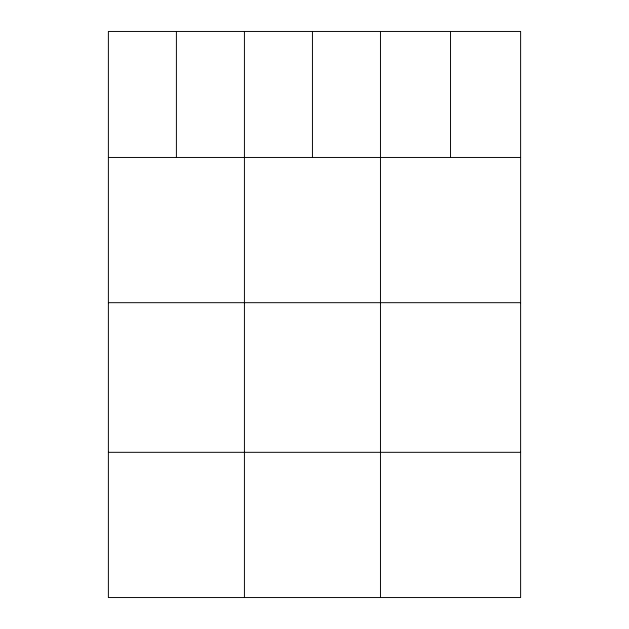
<?xml version="1.0" encoding="UTF-8"?>
<svg xmlns="http://www.w3.org/2000/svg" width="629" height="629" viewBox="0 0 629 629"><rect width="100%" height="100%" fill="white"/><g stroke="black" fill="none" stroke-linecap="round" stroke-linejoin="round"><path stroke-width="0.94" d="M108.385 157.454L520.615 157.454M108.385 302.683L520.615 302.683M108.385 452.322L520.615 452.322M450.537 31.45L450.537 157.454M380.459 31.45L380.459 597.55M312.44 31.45L312.44 157.454M244.422 31.45L244.422 597.55M176.403 31.45L176.403 157.454M520.615 31.45L108.385 31.45L108.385 597.55L520.615 597.55L520.615 31.45"/></g></svg>
